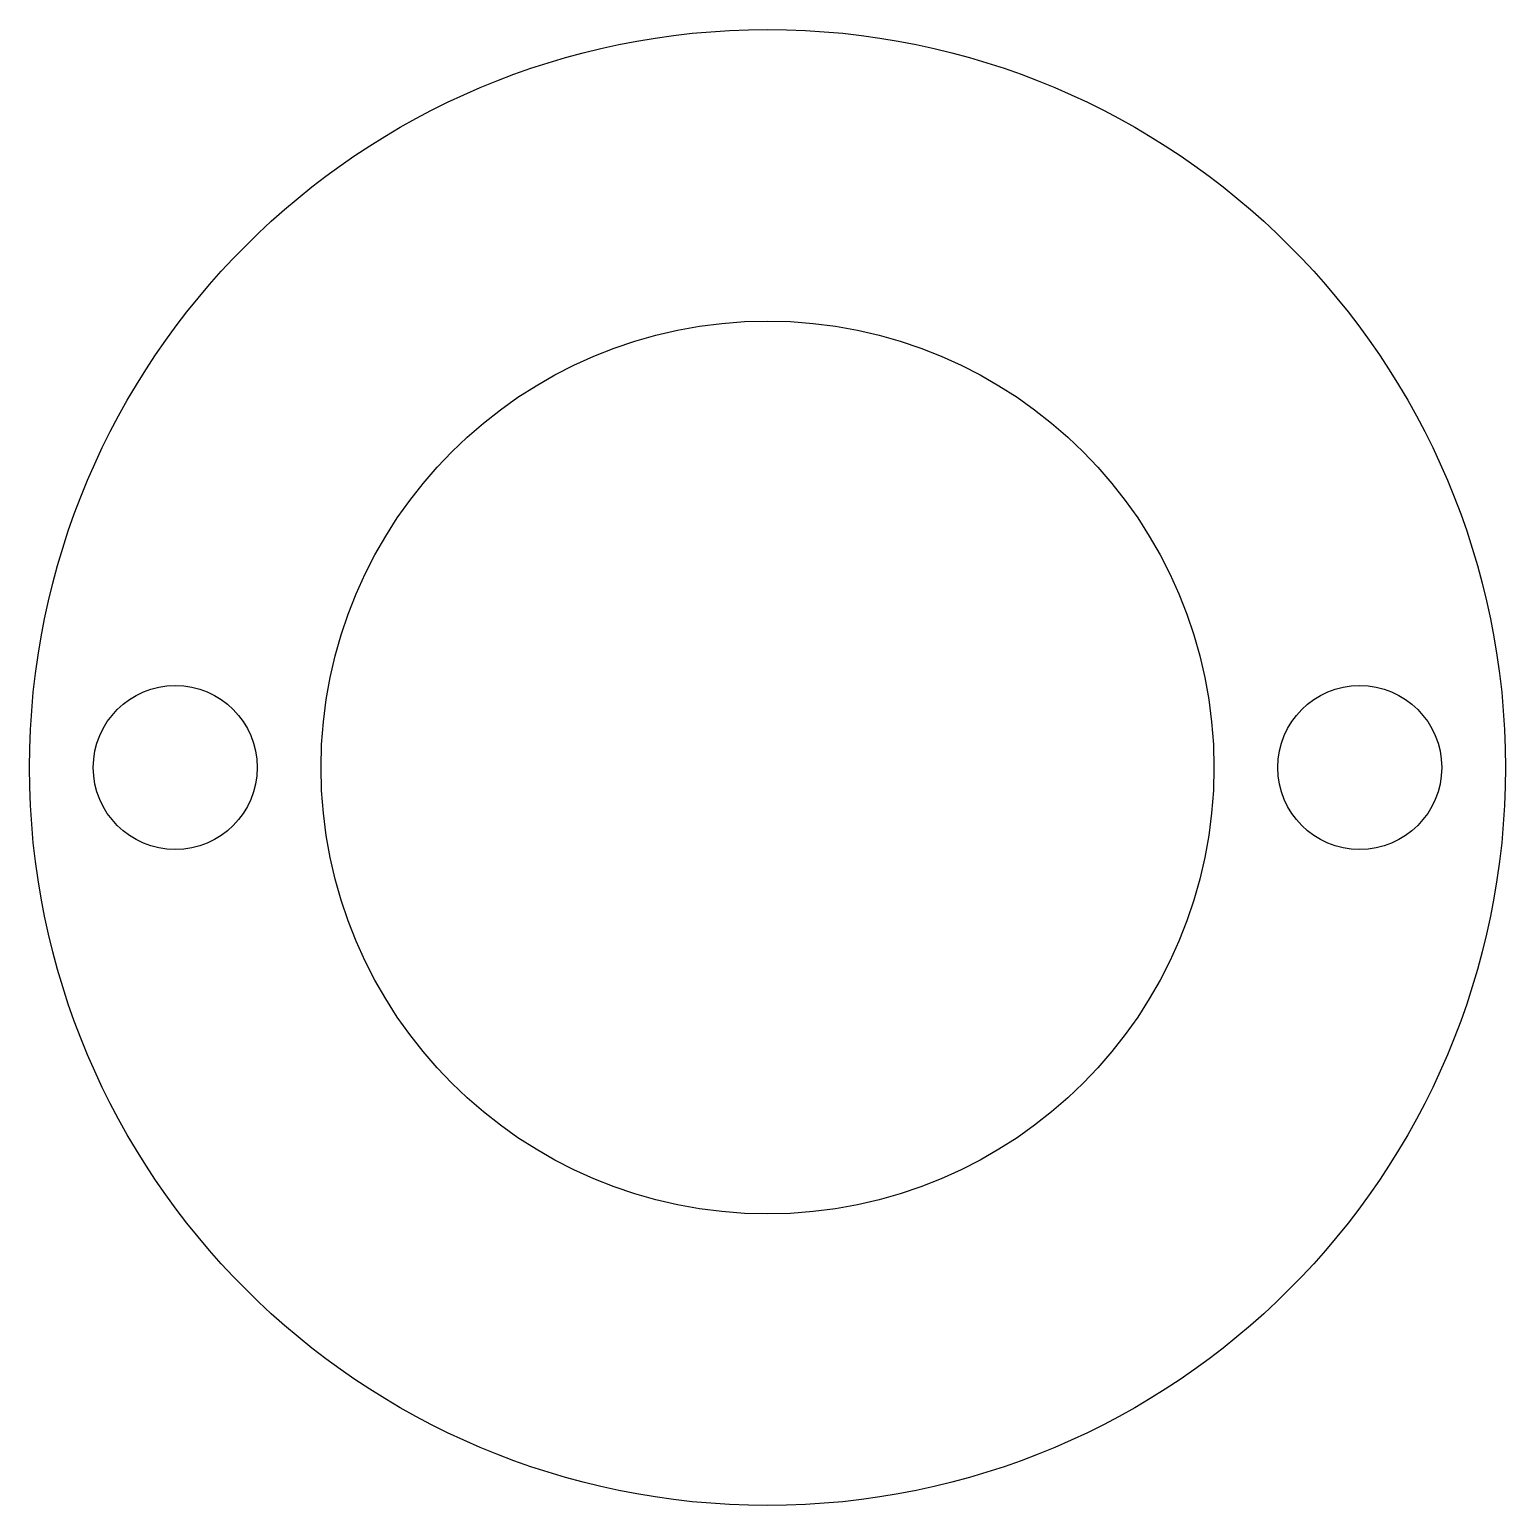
# Model space of a CAD drawing. Extents: x -20.2 to 20.2, y -20.2 to 20.2.
import ezdxf

# ---------------------------------------------------------------- set-up
doc = ezdxf.new("R2010")
doc.units = 0
doc.layers.add('Sketch', color=7, linetype='CONTINUOUS')

msp = doc.modelspace()

# ---------------------------------------------------------------- linework, layer by layer
at = {"layer": 'Sketch'}
for centre, radius in [((0, 0), 20.25), ((0, 0), 12.25), ((-16.25, 0), 2.25), ((16.25, 0), 2.25)]:
    msp.add_circle(centre, radius, dxfattribs=at)

doc.saveas('drawing.dxf')
